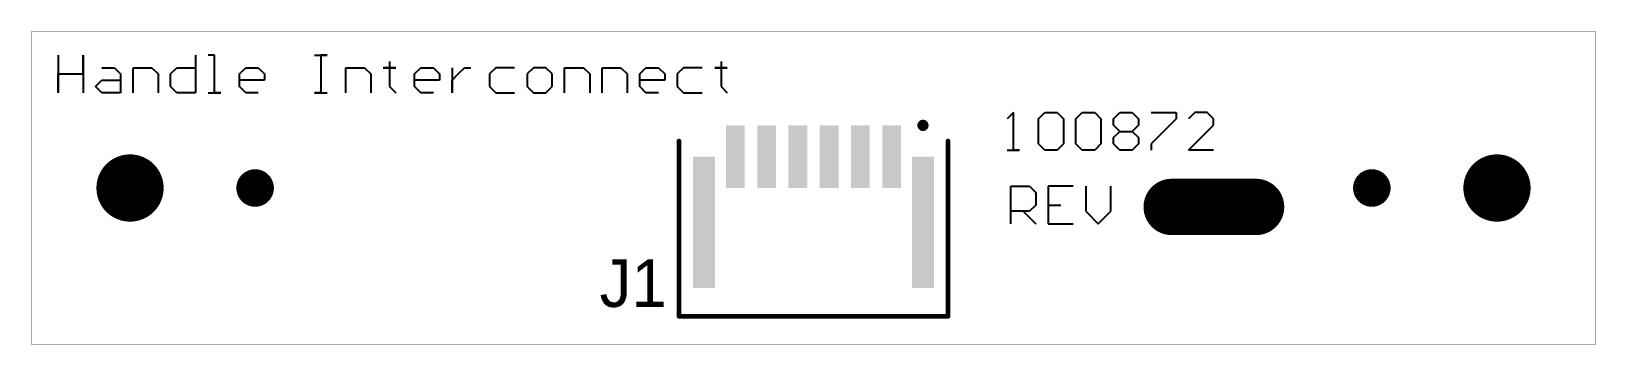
# Model space of a CAD drawing. Extents: x 387.3 to 437.3, y 84.9 to 154.7.
# Drawn here: x 387.3 to 437.3, y 144.7 to 154.7 of the extents above.
import ezdxf

# ---------------------------------------------------------------- set-up
doc = ezdxf.new("R2010")
doc.units = 0
for name, color, linetype in [('MECHANICAL1', 6, 'CONTINUOUS'), ('PADHOLELAYER', 156, 'CONTINUOUS'), ('TOPOVERLAY', 2, 'CONTINUOUS'), ('TOPPASTE', 8, 'CONTINUOUS')]:
    doc.layers.add(name, color=color, linetype=linetype)

msp = doc.modelspace()

# ---------------------------------------------------------------- linework, layer by layer
at = {"layer": 'MECHANICAL1', "const_width": 0.0127}
for points in [[(387.334, 144.67), (387.334, 154.67)], [(387.334, 154.67), (437.334, 154.67)], [(387.334, 144.67), (387.334, 154.67)], [(387.334, 154.67), (437.334, 154.67)], [(437.334, 144.67), (437.334, 154.67)], [(437.334, 144.67), (437.334, 154.67)], [(387.334, 144.67), (437.334, 144.67)], [(387.334, 144.67), (437.334, 144.67)]]:
    msp.add_lwpolyline(points, dxfattribs=at)
at = {"layer": 'MECHANICAL1', "const_width": 0.00635}
for points in [[(387.331, 154.67, 1), (387.338, 154.67, 1)], [(387.331, 154.67, 1), (387.338, 154.67, 1)], [(387.331, 154.67, 1), (387.338, 154.67, 1)], [(387.331, 154.67, 1), (387.338, 154.67, 1)], [(437.331, 154.67, 1), (437.338, 154.67, 1)], [(437.331, 154.67, 1), (437.338, 154.67, 1)], [(437.331, 154.67, 1), (437.338, 154.67, 1)], [(437.331, 154.67, 1), (437.338, 154.67, 1)], [(387.331, 144.67, 1), (387.338, 144.67, 1)], [(387.331, 144.67, 1), (387.338, 144.67, 1)], [(387.331, 144.67, 1), (387.338, 144.67, 1)], [(387.331, 144.67, 1), (387.338, 144.67, 1)], [(437.331, 144.67, 1), (437.338, 144.67, 1)], [(437.331, 144.67, 1), (437.338, 144.67, 1)], [(437.331, 144.67, 1), (437.338, 144.67, 1)], [(437.331, 144.67, 1), (437.338, 144.67, 1)]]:
    msp.add_lwpolyline(points, format="xyb", close=True, dxfattribs=at)
at = {"layer": 'PADHOLELAYER'}
for points, const_width in [([(389.947, 149.67, 1), (391.022, 149.67, 1)], 1.075), ([(433.647, 149.67, 1), (434.722, 149.67, 1)], 1.075), ([(394.184, 149.67, 1), (394.784, 149.67, 1)], 0.6), ([(429.884, 149.67, 1), (430.484, 149.67, 1)], 0.6)]:
    msp.add_lwpolyline(points, format="xyb", close=True, dxfattribs=dict(at, const_width=const_width))
at = {"layer": 'TOPOVERLAY'}
for p, q in [((388.184, 153.913), (388.184, 152.713)), ((388.984, 153.313), (388.984, 153.913)), ((388.984, 153.913), (388.984, 152.713)), ((392.583, 153.913), (392.583, 152.713)), ((393.183, 153.913), (392.983, 153.913)), ((393.183, 152.713), (393.183, 153.913)), ((396.382, 153.913), (396.782, 153.913)), ((396.782, 153.913), (396.582, 153.913)), ((396.582, 153.913), (396.582, 152.713)), ((398.781, 153.713), (398.781, 153.513)), ((409.378, 153.713), (409.378, 153.513)), ((388.184, 152.713), (388.184, 153.313)), ((388.184, 153.313), (388.984, 153.313)), ((389.384, 152.913), (389.584, 153.113)), ((389.584, 153.513), (389.984, 153.513)), ((389.584, 153.113), (390.184, 153.113)), ((389.984, 153.513), (390.184, 153.313)), ((390.184, 153.313), (390.184, 152.713)), ((390.584, 152.713), (390.584, 153.513)), ((390.584, 153.513), (391.183, 153.513)), ((391.183, 153.513), (391.383, 153.313)), ((391.383, 153.313), (391.383, 152.713)), ((391.783, 153.313), (391.983, 153.513)), ((391.783, 152.913), (391.783, 153.313)), ((391.983, 153.513), (392.583, 153.513)), ((393.983, 153.313), (394.182, 153.513)), ((393.983, 152.913), (393.983, 153.313)), ((394.782, 153.113), (393.983, 153.113)), ((394.182, 153.513), (394.582, 153.513)), ((394.582, 153.513), (394.782, 153.313)), ((394.782, 153.313), (394.782, 153.113)), ((397.381, 152.713), (397.381, 153.513)), ((397.381, 153.513), (397.981, 153.513)), ((397.981, 153.513), (398.181, 153.313)), ((398.181, 153.313), (398.181, 152.713)), ((398.781, 153.513), (398.581, 153.513)), ((398.581, 153.513), (398.981, 153.513)), ((398.981, 153.513), (398.781, 153.513)), ((398.781, 153.513), (398.781, 152.913)), ((399.581, 153.313), (399.781, 153.513)), ((399.581, 152.913), (399.581, 153.313)), ((400.38, 153.113), (399.581, 153.113)), ((399.781, 153.513), (400.181, 153.513)), ((400.181, 153.513), (400.38, 153.313)), ((400.38, 153.313), (400.38, 153.113)), ((400.78, 153.513), (400.78, 152.713)), ((400.78, 153.113), (400.98, 153.313)), ((400.78, 152.713), (400.78, 153.113)), ((400.98, 153.313), (401.18, 153.513)), ((401.18, 153.513), (401.38, 153.513)), ((402.18, 153.513), (401.98, 153.313)), ((401.98, 153.313), (401.98, 152.913)), ((402.78, 153.513), (402.18, 153.513)), ((403.379, 153.513), (403.18, 153.313)), ((403.18, 153.313), (403.18, 152.913)), ((403.779, 153.513), (403.379, 153.513)), ((403.979, 153.313), (403.779, 153.513)), ((403.979, 152.913), (403.979, 153.313)), ((404.379, 152.713), (404.379, 153.513)), ((404.379, 153.513), (404.979, 153.513)), ((404.979, 153.513), (405.179, 153.313)), ((405.179, 153.313), (405.179, 152.713)), ((405.579, 152.713), (405.579, 153.513)), ((405.579, 153.513), (406.179, 153.513)), ((406.179, 153.513), (406.379, 153.313)), ((406.379, 153.313), (406.379, 152.713)), ((406.778, 153.313), (406.978, 153.513)), ((406.778, 152.913), (406.778, 153.313)), ((407.578, 153.113), (406.778, 153.113)), ((406.978, 153.513), (407.378, 153.513)), ((407.378, 153.513), (407.578, 153.313)), ((407.578, 153.313), (407.578, 153.113)), ((408.178, 153.513), (407.978, 153.313)), ((407.978, 153.313), (407.978, 152.913)), ((408.778, 153.513), (408.178, 153.513)), ((409.378, 153.513), (409.178, 153.513)), ((409.178, 153.513), (409.577, 153.513)), ((409.577, 153.513), (409.378, 153.513)), ((409.378, 153.513), (409.378, 152.913)), ((389.584, 152.713), (389.384, 152.913)), ((390.184, 152.713), (389.584, 152.713)), ((391.983, 152.713), (391.783, 152.913)), ((392.583, 152.713), (391.983, 152.713)), ((392.983, 152.713), (393.383, 152.713)), ((393.383, 152.713), (393.183, 152.713)), ((394.182, 152.713), (393.983, 152.913)), ((394.582, 152.713), (394.182, 152.713)), ((396.582, 152.713), (396.382, 152.713)), ((396.382, 152.713), (396.782, 152.713)), ((398.781, 152.913), (398.981, 152.713)), ((399.781, 152.713), (399.581, 152.913)), ((400.181, 152.713), (399.781, 152.713)), ((401.98, 152.913), (402.18, 152.713)), ((402.18, 152.713), (402.78, 152.713)), ((403.18, 152.913), (403.379, 152.713)), ((403.379, 152.713), (403.779, 152.713)), ((403.779, 152.713), (403.979, 152.913)), ((406.978, 152.713), (406.778, 152.913)), ((407.378, 152.713), (406.978, 152.713)), ((407.978, 152.913), (408.178, 152.713)), ((408.178, 152.713), (408.778, 152.713)), ((409.378, 152.913), (409.577, 152.713)), ((418.726, 152.08), (418.526, 151.88)), ((418.726, 150.881), (418.726, 152.08)), ((419.525, 151.88), (419.725, 152.08)), ((419.725, 152.08), (420.125, 152.08)), ((420.125, 152.08), (420.325, 151.88)), ((420.725, 151.88), (420.925, 152.08)), ((420.925, 152.08), (421.325, 152.08)), ((421.325, 152.08), (421.525, 151.88)), ((421.924, 151.88), (422.124, 152.08)), ((422.124, 152.08), (422.524, 152.08)), ((422.524, 152.08), (422.724, 151.88)), ((423.124, 152.08), (423.924, 152.08)), ((423.924, 152.08), (423.924, 151.88)), ((424.524, 152.08), (424.324, 151.88)), ((424.924, 152.08), (424.524, 152.08)), ((425.123, 151.88), (424.924, 152.08)), ((419.525, 151.081), (419.525, 151.88)), ((420.325, 151.88), (420.325, 151.081)), ((420.725, 151.081), (420.725, 151.88)), ((421.525, 151.88), (421.525, 151.081)), ((421.924, 151.68), (421.924, 151.88)), ((422.124, 151.48), (421.924, 151.68)), ((422.724, 151.68), (422.524, 151.48)), ((422.724, 151.88), (422.724, 151.68)), ((423.924, 151.88), (423.124, 151.081)), ((424.324, 150.881), (425.123, 151.68)), ((425.123, 151.68), (425.123, 151.88)), ((419.725, 150.881), (419.525, 151.081)), ((420.325, 151.081), (420.125, 150.881)), ((420.925, 150.881), (420.725, 151.081)), ((421.525, 151.081), (421.325, 150.881)), ((421.924, 151.28), (422.124, 151.48)), ((421.924, 151.081), (421.924, 151.28)), ((422.124, 150.881), (421.924, 151.081)), ((422.124, 151.48), (422.524, 151.48)), ((422.524, 151.48), (422.724, 151.28)), ((422.724, 151.081), (422.524, 150.881)), ((422.724, 151.28), (422.724, 151.081)), ((423.124, 151.081), (423.124, 150.881)), ((418.526, 150.881), (418.925, 150.881)), ((418.925, 150.881), (418.726, 150.881)), ((420.125, 150.881), (419.725, 150.881)), ((421.325, 150.881), (420.925, 150.881)), ((422.524, 150.881), (422.124, 150.881)), ((425.123, 150.881), (424.324, 150.881)), ((418.641, 148.525), (418.641, 149.725)), ((418.641, 149.725), (419.241, 149.725)), ((419.241, 149.725), (419.441, 149.525)), ((420.64, 149.725), (419.841, 149.725)), ((419.841, 149.725), (419.841, 148.525)), ((421.04, 149.725), (421.04, 148.925)), ((421.84, 148.925), (421.84, 149.725)), ((419.441, 149.125), (419.241, 148.925)), ((419.441, 149.525), (419.441, 149.125)), ((419.841, 149.125), (420.241, 149.125)), ((419.241, 148.925), (418.641, 148.925)), ((419.041, 148.925), (419.441, 148.525)), ((421.04, 148.925), (421.44, 148.525)), ((421.44, 148.525), (421.84, 148.925)), ((419.841, 148.525), (420.64, 148.525))]:
    msp.add_line(p, q, dxfattribs=at)
at = {"layer": 'TOPOVERLAY', "const_width": 0.18}
msp.add_lwpolyline([(415.745, 151.674, -89.632015), (415.745, 151.67)], format="xyb", dxfattribs=at)
at = {"layer": 'TOPOVERLAY'}
for points, const_width in [([(415.7, 151.674, 1), (415.79, 151.674, 1)], 0.09), ([(415.7, 151.67, 1), (415.79, 151.67, 1)], 0.09), ([(407.997, 151.17, 1), (408.072, 151.17, 1)], 0.075), ([(416.597, 151.17, 1), (416.672, 151.17, 1)], 0.075), ([(423.334, 149.065, 1), (424.234, 149.065, 1)], 0.9), ([(426.034, 149.065, 1), (426.934, 149.065, 1)], 0.9), ([(407.997, 145.57, 1), (408.072, 145.57, 1)], 0.075), ([(407.997, 145.57, 1), (408.072, 145.57, 1)], 0.075), ([(416.597, 145.57, 1), (416.672, 145.57, 1)], 0.075), ([(416.597, 145.57, 1), (416.672, 145.57, 1)], 0.075)]:
    msp.add_lwpolyline(points, format="xyb", close=True, dxfattribs=dict(at, const_width=const_width))
for points, const_width in [([(408.034, 151.17), (408.034, 145.57)], 0.15), ([(416.634, 145.57), (416.634, 151.17)], 0.15), ([(423.784, 149.065), (426.484, 149.065)], 1.8), ([(408.034, 145.57), (416.634, 145.57)], 0.15)]:
    msp.add_lwpolyline(points, dxfattribs=dict(at, const_width=const_width))
at = {"layer": 'TOPPASTE'}
for points in [[(409.534, 151.67), (409.534, 149.67), (410.134, 151.67), (410.134, 149.67)], [(410.534, 151.67), (410.534, 149.67), (411.134, 151.67), (411.134, 149.67)], [(411.534, 151.67), (411.534, 149.67), (412.134, 151.67), (412.134, 149.67)], [(412.534, 151.67), (412.534, 149.67), (413.134, 151.67), (413.134, 149.67)], [(413.534, 151.67), (413.534, 149.67), (414.134, 151.67), (414.134, 149.67)], [(414.534, 151.67), (414.534, 149.67), (415.134, 151.67), (415.134, 149.67)], [(409.184, 146.47), (409.184, 150.67), (408.484, 146.47), (408.484, 150.67)], [(416.184, 146.47), (416.184, 150.67), (415.484, 146.47), (415.484, 150.67)]]:
    msp.add_solid(points, dxfattribs=at)

# ---------------------------------------------------------------- texts
at = {"layer": 'TOPOVERLAY'}
msp.add_text('J1', height=1.524, dxfattribs=at).set_placement((405.496, 145.87))

doc.saveas('drawing.dxf')
